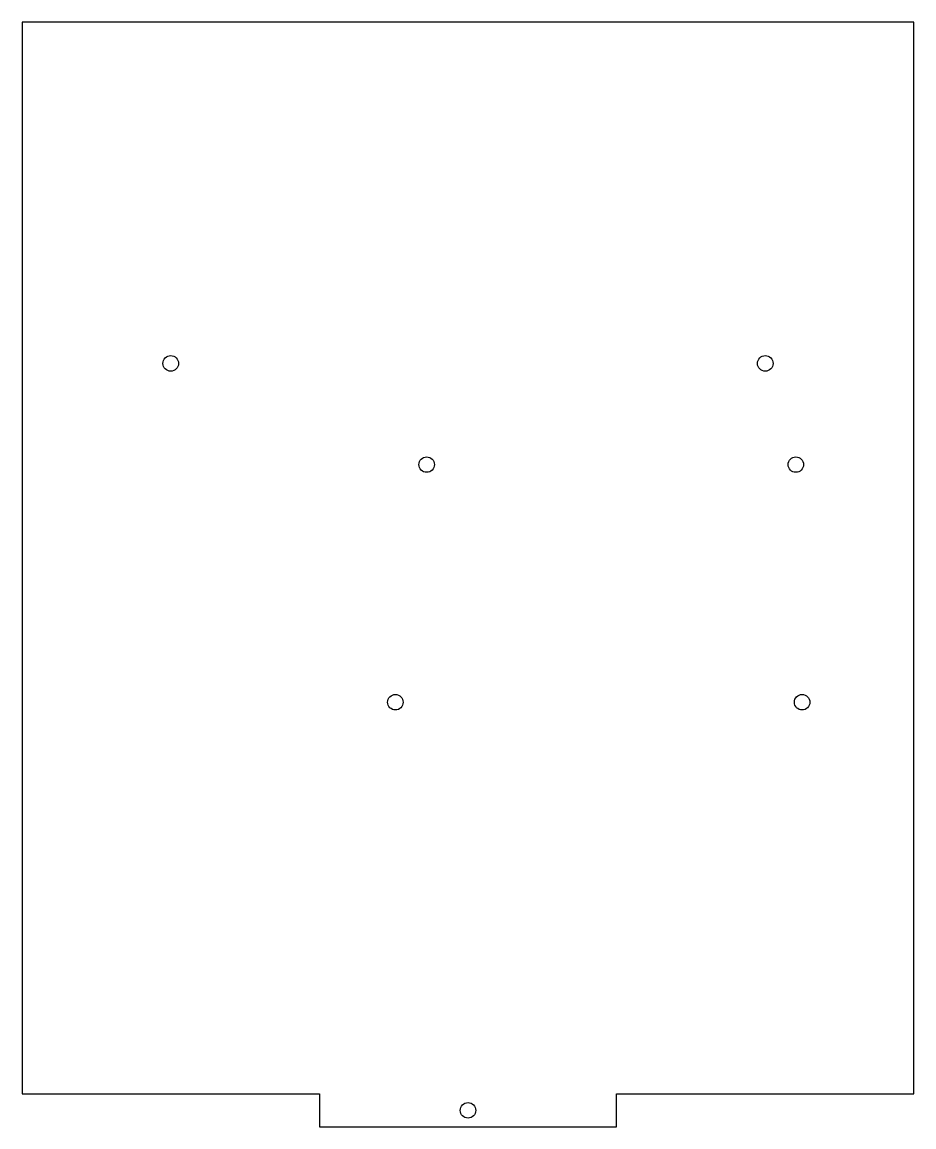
# Model space of a CAD drawing. Header units: millimetres. Extents: x -91 to 91, y 0 to 224.
import ezdxf

# ---------------------------------------------------------------- set-up
doc = ezdxf.new("R2010")
doc.units = ezdxf.units.MM

msp = doc.modelspace()

# ---------------------------------------------------------------- linework, layer by layer
msp.add_lwpolyline([(-30.17, 6.72), (-30.17, 0), (30.17, 0), (30.17, 6.72), (90.5, 6.72), (90.5, 224.36), (-90.5, 224.36), (-90.5, 6.72)], close=True)
for centre, radius in [((-60.33, 155.04), 1.58), ((60.33, 155.04), 1.58), ((-8.39, 134.5), 1.57), ((66.54, 134.5), 1.57), ((-14.74, 86.24), 1.57), ((67.81, 86.24), 1.57), ((0, 3.36), 1.57)]:
    msp.add_circle(centre, radius)

doc.saveas('drawing.dxf')
